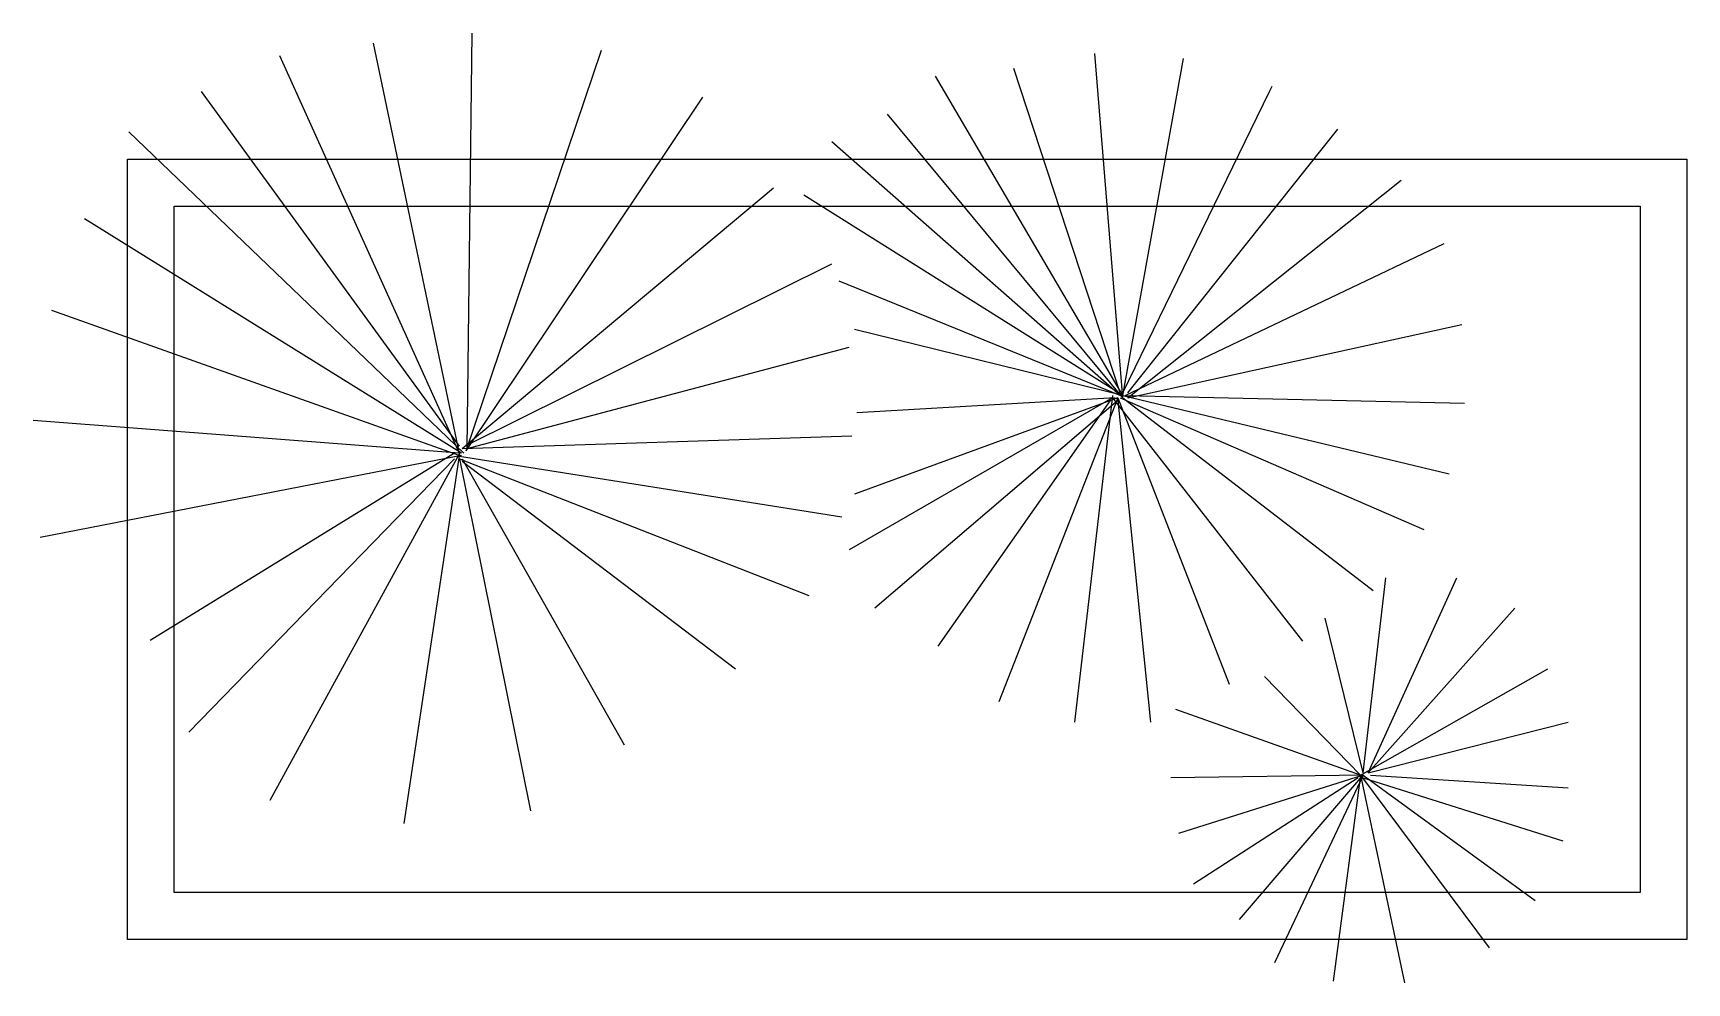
# Model space of a CAD drawing. Extents: x -0.06 to 1, y -0.53 to 0.08.
import ezdxf

# ---------------------------------------------------------------- set-up
doc = ezdxf.new("R2010")
doc.units = 0
doc.layers.get('0').update_dxf_attribs({"linetype": 'CONTINUOUS'})

msp = doc.modelspace()

# ---------------------------------------------------------------- linework, layer by layer
at = {"color": 0}
for p, q in [((0.213, -0.1886), (0.1579, 0.0744)), ((0.2179, -0.1854), (0.2211, 0.0809)), ((0.213, -0.1886), (0.0978, 0.0663)), ((0.2173, -0.1868), (0.3041, 0.0699)), ((0.6382, -0.1529), (0.6204, 0.0679)), ((0.6382, -0.1513), (0.6772, 0.0646)), ((0.6382, -0.1513), (0.5181, 0.0533)), ((0.6366, -0.1497), (0.5684, 0.0581)), ((0.213, -0.1838), (0.0475, 0.0435)), ((0.6382, -0.1497), (0.7323, 0.0435)), ((0.7323, 0.0435), (0.734, 0.0468)), ((0.2173, -0.1868), (0.3689, 0.0399)), ((0.6382, -0.1529), (0.4873, 0.0289)), ((0.2158, -0.1883), (0.001, 0.0175)), ((0.6366, -0.1513), (0.4516, 0.0111)), ((0.6415, -0.1497), (0.7762, 0.0192)), ((0.2147, -0.1854), (0.4143, -0.0182)), ((0.6415, -0.1529), (0.8167, -0.0133)), ((0.03, -0.47), (0.03, -0.03)), ((0.03, -0.03), (0.97, -0.03)), ((0.6382, -0.1513), (0.4337, -0.023)), ((0.97, -0.03), (0.97, -0.47)), ((0.2143, -0.1883), (-0.0275, -0.0382)), ((0.6398, -0.1513), (0.8443, -0.0539)), ((0.2163, -0.1838), (0.4516, -0.0669)), ((0.6366, -0.1513), (0.4565, -0.0782)), ((0.2127, -0.1898), (-0.0484, -0.0969)), ((0.6415, -0.1529), (0.8557, -0.1058)), ((0.6382, -0.1513), (0.4662, -0.1091)), ((0.2179, -0.1854), (0.4629, -0.1204)), ((0.6317, -0.1529), (0.4629, -0.2503)), ((0.635, -0.1529), (0.4662, -0.2146)), ((0.6333, -0.1529), (0.4678, -0.1626)), ((0.635, -0.1545), (0.4792, -0.2877)), ((0.6301, -0.1545), (0.5197, -0.312)), ((0.635, -0.1529), (0.5587, -0.3477)), ((0.6317, -0.1513), (0.6074, -0.3607)), ((0.6317, -0.1529), (0.7534, -0.3088)), ((0.635, -0.1529), (0.7064, -0.3364)), ((0.635, -0.1545), (0.6561, -0.3607)), ((0.6366, -0.1529), (0.8313, -0.2373)), ((0.6382, -0.1513), (0.8476, -0.2016)), ((0.6382, -0.1529), (0.7989, -0.2763)), ((0.6398, -0.1513), (0.8573, -0.1562)), ((0.2127, -0.1883), (-0.0605, -0.1674)), ((0.2147, -0.1854), (0.4646, -0.1773)), ((0.2143, -0.1898), (-0.0559, -0.2425)), ((0.2097, -0.1883), (0.0146, -0.3085)), ((0.213, -0.1886), (0.0913, -0.411)), ((0.213, -0.1886), (0.1773, -0.4256)), ((0.213, -0.1902), (0.4581, -0.2292)), ((0.2098, -0.1919), (0.0394, -0.3672)), ((0.213, -0.1919), (0.2585, -0.4175)), ((0.213, -0.1919), (0.437, -0.2795)), ((0.2147, -0.1919), (0.3185, -0.3753)), ((0.2147, -0.1935), (0.3899, -0.3266)), ((0.7924, -0.3932), (0.807, -0.2682)), ((0.7956, -0.3932), (0.8524, -0.2682)), ((0.7924, -0.3932), (0.768, -0.2941)), ((0.7956, -0.3932), (0.8897, -0.2877)), ((0.7908, -0.3948), (0.9108, -0.3266)), ((0.7908, -0.3948), (0.7291, -0.3315)), ((0.7908, -0.3948), (0.6723, -0.3526)), ((0.7956, -0.3932), (0.9238, -0.3607)), ((0.7924, -0.3948), (0.669, -0.3964)), ((0.7924, -0.3948), (0.6739, -0.4321)), ((0.7891, -0.3964), (0.6837, -0.4646)), ((0.7908, -0.3964), (0.7129, -0.4873)), ((0.7924, -0.3948), (0.7356, -0.5149)), ((0.7908, -0.3948), (0.7732, -0.5268)), ((0.7908, -0.3948), (0.8189, -0.5278)), ((0.7908, -0.3948), (0.8731, -0.5053)), ((0.7924, -0.3948), (0.9026, -0.475)), ((0.7924, -0.3964), (0.9204, -0.4369)), ((0.7972, -0.3948), (0.9238, -0.4029)), ((0.97, -0.47), (0.03, -0.47))]:
    msp.add_line(p, q, dxfattribs=at)
msp.add_lwpolyline([(0, 0), (1, 0), (1, -0.5), (0, -0.5)], close=True, dxfattribs=at)

doc.saveas('drawing.dxf')
